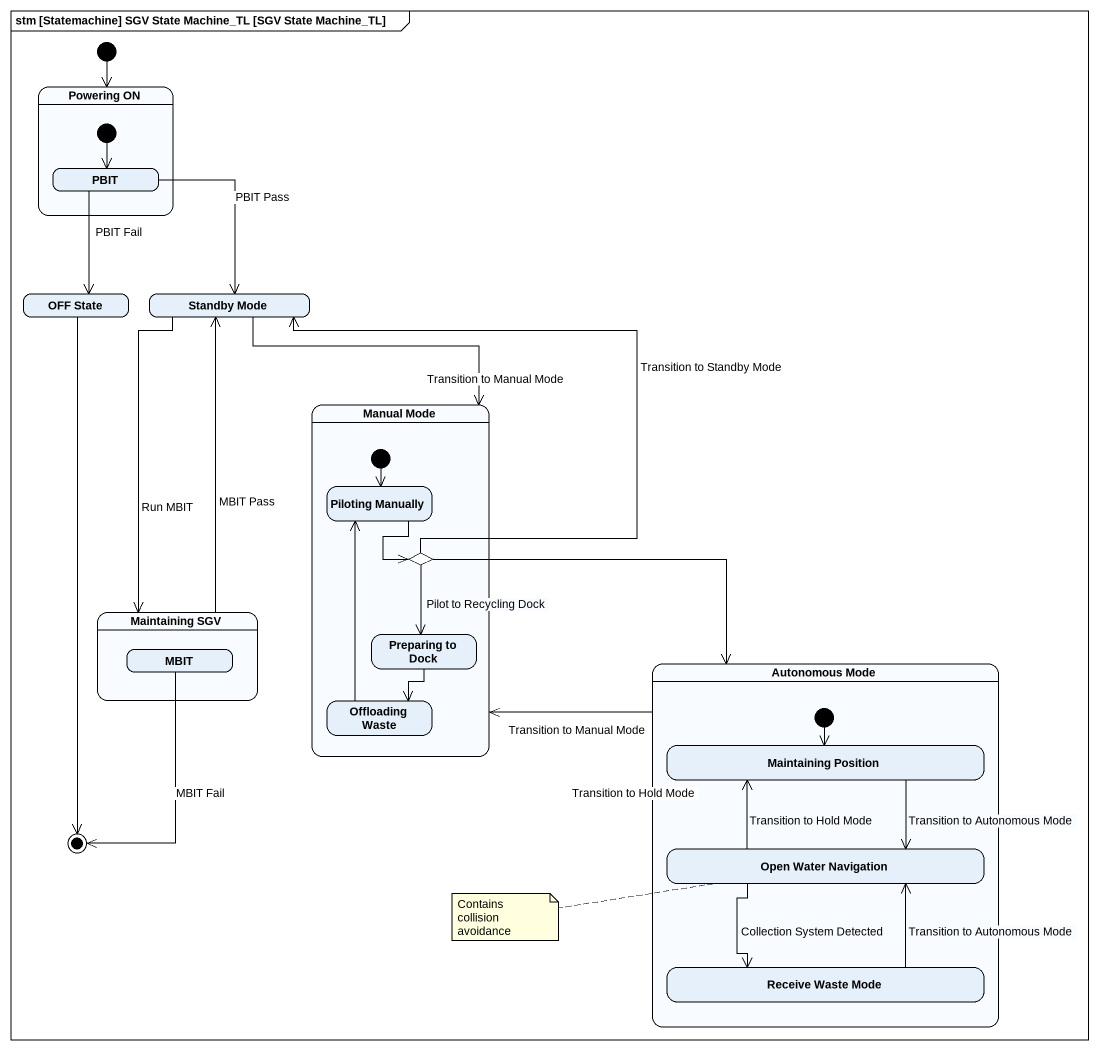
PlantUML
@startuml
mainframe stm [Statemachine] SGV State Machine_TL [SGV State Machine_TL]
hide empty description
state "Powering ON" as Powering_ON {
  state PBIT
  [*] --> PBIT
}
state "OFF State" as OFF_State
state "Standby Mode" as Standby_Mode
state "Manual Mode" as Manual_Mode {
  state "Piloting Manually" as Piloting_Manually
  state choice1 <<choice>>
  state "Preparing to Dock" as Preparing_to_Dock
  state "Offloading Waste" as Offloading_Waste
  [*] --> Piloting_Manually
}
state "Maintaining SGV" as Maintaining_SGV {
  state MBIT
}
state "Autonomous Mode" as Autonomous_Mode {
  state "Maintaining Position" as Maintaining_Position
  state "Open Water Navigation" as Open_Water_Navigation
  state "Receive Waste Mode" as Receive_Waste_Mode
  [*] --> Maintaining_Position
}
state final1 <<end>>
[*] --> Powering_ON
PBIT --> OFF_State : PBIT Fail
PBIT --> Standby_Mode : PBIT Pass
OFF_State --> final1
Standby_Mode --> Manual_Mode : Transition to Manual Mode
Standby_Mode --> Maintaining_SGV : Run MBIT
Piloting_Manually --> choice1
choice1 -up-> Standby_Mode : Transition to Standby Mode
choice1 --> Preparing_to_Dock : Pilot to Recycling Dock
choice1 --> Autonomous_Mode : Transition to Hold Mode
Maintaining_SGV -up-> Standby_Mode : MBIT Pass
MBIT --> final1 : MBIT Fail
Preparing_to_Dock --> Offloading_Waste
Autonomous_Mode -up-> Manual_Mode : Transition to Manual Mode
Offloading_Waste -up-> Piloting_Manually
Maintaining_Position --> Open_Water_Navigation : Transition to Autonomous Mode
Open_Water_Navigation -up-> Maintaining_Position : Transition to Hold Mode
Open_Water_Navigation --> Receive_Waste_Mode : Collection System Detected
Receive_Waste_Mode -up-> Open_Water_Navigation : Transition to Autonomous Mode
note left of Open_Water_Navigation : Contains collision avoidance
@enduml
